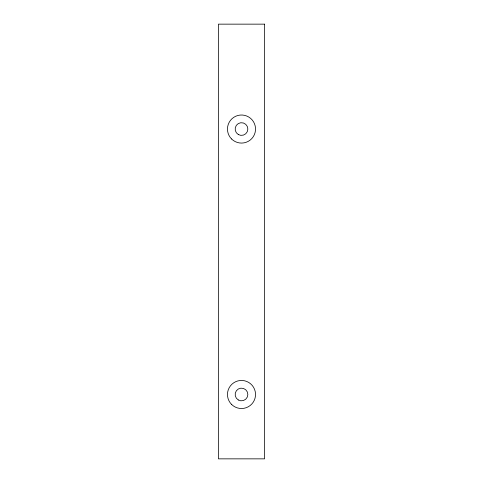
<?xml version="1.0" encoding="UTF-8"?>
<svg xmlns="http://www.w3.org/2000/svg" width="483" height="483" viewBox="0 0 483 483"><rect width="100%" height="100%" fill="white"/><g stroke="black" fill="none" stroke-linecap="round" stroke-linejoin="round"><path stroke-width="0.72" d="M264.581 24.15L218.419 24.15L218.419 458.85L264.581 458.85L264.581 24.15M238.324 134.546A6.345 6.345 0 0 0 247.845 129.046A6.345 6.345 0 0 0 238.324 123.551A6.345 6.345 0 0 0 238.324 134.546M231.574 138.977A14.043 14.043 0 0 0 255.06 132.68A14.043 14.043 0 0 0 237.865 115.485A14.043 14.043 0 0 0 231.574 138.977M238.324 399.984A6.345 6.345 0 0 0 247.845 394.484A6.345 6.345 0 0 0 238.324 388.99A6.345 6.345 0 0 0 238.324 399.984M231.574 404.416A14.043 14.043 0 0 0 255.06 398.119A14.043 14.043 0 0 0 237.865 380.924A14.043 14.043 0 0 0 231.574 404.416"/></g></svg>
